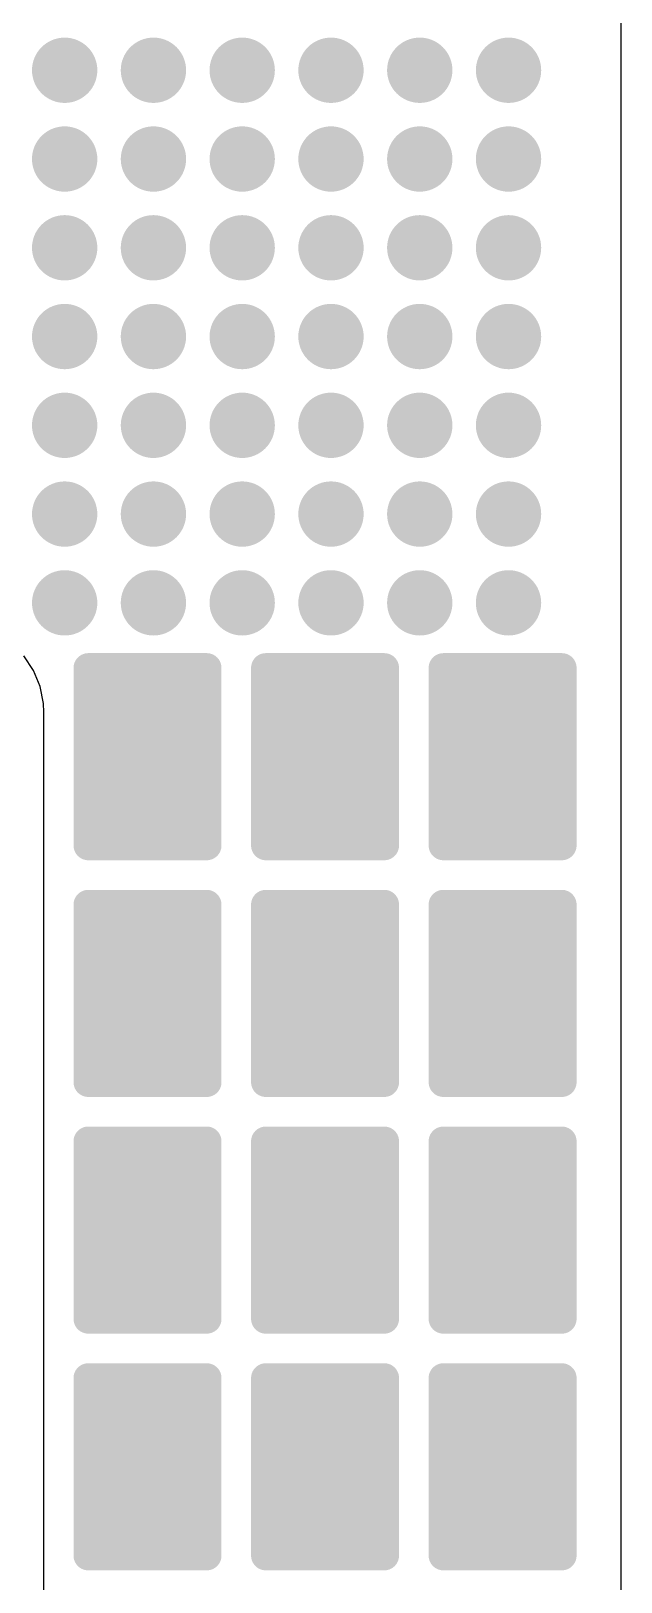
# Model space of a CAD drawing. Header units: millimetres. Extents: x 25 to 183, y 185 to 406.
# Drawn here: x 90.93 to 100.9, y 221.95 to 248.16 of the extents above; entities that cross this region are included whole.
import ezdxf

# ---------------------------------------------------------------- set-up
doc = ezdxf.new("R2010")
doc.units = ezdxf.units.MM
for name, color, linetype in [('BottomLayer', 5, 'Continuous'), ('BottomSolder', 6, 'Continuous'), ('MultiLayer', 9, 'Continuous'), ('TopLayer', 1, 'Continuous'), ('TopSolder', 216, 'Continuous'), ('ViaHoleLayer', 16, 'Continuous')]:
    doc.layers.add(name, color=color, linetype=linetype)

msp = doc.modelspace()

# ---------------------------------------------------------------- linework, layer by layer
at = {"layer": 'BottomLayer'}
for p, q in [((100.9, 275.65), (100.9, 238.15)), ((100.9, 238.15), (100.9, 194.4)), ((90.973, 237.357), (90.81, 237.602)), ((91.086, 237.086), (90.973, 237.357)), ((91.143, 236.797), (91.086, 237.086)), ((91.15, 236.65), (91.143, 236.797)), ((91.15, 200.4), (91.15, 236.65))]:
    msp.add_line(p, q, dxfattribs=at)
at = {"layer": 'BottomLayer', "const_width": 0.45}
for points in [[(91.275, 247.5, 1), (91.725, 247.5, 1)], [(92.775, 247.5, 1), (93.225, 247.5, 1)], [(94.275, 247.5, 1), (94.725, 247.5, 1)], [(95.775, 247.5, 1), (96.225, 247.5, 1)], [(97.275, 247.5, 1), (97.725, 247.5, 1)], [(98.775, 247.5, 1), (99.225, 247.5, 1)], [(91.275, 246, 1), (91.725, 246, 1)], [(92.775, 246, 1), (93.225, 246, 1)], [(94.275, 246, 1), (94.725, 246, 1)], [(95.775, 246, 1), (96.225, 246, 1)], [(97.275, 246, 1), (97.725, 246, 1)], [(98.775, 246, 1), (99.225, 246, 1)], [(91.275, 244.5, 1), (91.725, 244.5, 1)], [(92.775, 244.5, 1), (93.225, 244.5, 1)], [(94.275, 244.5, 1), (94.725, 244.5, 1)], [(95.775, 244.5, 1), (96.225, 244.5, 1)], [(97.275, 244.5, 1), (97.725, 244.5, 1)], [(98.775, 244.5, 1), (99.225, 244.5, 1)], [(91.275, 243, 1), (91.725, 243, 1)], [(92.775, 243, 1), (93.225, 243, 1)], [(94.275, 243, 1), (94.725, 243, 1)], [(95.775, 243, 1), (96.225, 243, 1)], [(97.275, 243, 1), (97.725, 243, 1)], [(98.775, 243, 1), (99.225, 243, 1)], [(91.275, 241.5, 1), (91.725, 241.5, 1)], [(92.775, 241.5, 1), (93.225, 241.5, 1)], [(94.275, 241.5, 1), (94.725, 241.5, 1)], [(95.775, 241.5, 1), (96.225, 241.5, 1)], [(97.275, 241.5, 1), (97.725, 241.5, 1)], [(98.775, 241.5, 1), (99.225, 241.5, 1)], [(91.275, 240, 1), (91.725, 240, 1)], [(92.775, 240, 1), (93.225, 240, 1)], [(94.275, 240, 1), (94.725, 240, 1)], [(95.775, 240, 1), (96.225, 240, 1)], [(97.275, 240, 1), (97.725, 240, 1)], [(98.775, 240, 1), (99.225, 240, 1)], [(91.275, 238.5, 1), (91.725, 238.5, 1)], [(92.775, 238.5, 1), (93.225, 238.5, 1)], [(94.275, 238.5, 1), (94.725, 238.5, 1)], [(95.775, 238.5, 1), (96.225, 238.5, 1)], [(97.275, 238.5, 1), (97.725, 238.5, 1)], [(98.775, 238.5, 1), (99.225, 238.5, 1)]]:
    msp.add_lwpolyline(points, format="xyb", close=True, dxfattribs=at)
at = {"layer": 'BottomSolder'}
for points, const_width in [([(91.224, 247.5, 1), (91.776, 247.5, 1)], 0.552), ([(92.724, 247.5, 1), (93.276, 247.5, 1)], 0.552), ([(94.224, 247.5, 1), (94.776, 247.5, 1)], 0.552), ([(95.724, 247.5, 1), (96.276, 247.5, 1)], 0.552), ([(97.224, 247.5, 1), (97.776, 247.5, 1)], 0.552), ([(98.724, 247.5, 1), (99.276, 247.5, 1)], 0.552), ([(91.224, 246, 1), (91.776, 246, 1)], 0.552), ([(92.724, 246, 1), (93.276, 246, 1)], 0.552), ([(94.224, 246, 1), (94.776, 246, 1)], 0.552), ([(95.724, 246, 1), (96.276, 246, 1)], 0.552), ([(97.224, 246, 1), (97.776, 246, 1)], 0.552), ([(98.724, 246, 1), (99.276, 246, 1)], 0.552), ([(91.224, 244.5, 1), (91.776, 244.5, 1)], 0.552), ([(92.724, 244.5, 1), (93.276, 244.5, 1)], 0.552), ([(94.224, 244.5, 1), (94.776, 244.5, 1)], 0.552), ([(95.724, 244.5, 1), (96.276, 244.5, 1)], 0.552), ([(97.224, 244.5, 1), (97.776, 244.5, 1)], 0.552), ([(98.724, 244.5, 1), (99.276, 244.5, 1)], 0.552), ([(91.224, 243, 1), (91.776, 243, 1)], 0.552), ([(92.724, 243, 1), (93.276, 243, 1)], 0.552), ([(94.224, 243, 1), (94.776, 243, 1)], 0.552), ([(95.724, 243, 1), (96.276, 243, 1)], 0.552), ([(97.224, 243, 1), (97.776, 243, 1)], 0.552), ([(98.724, 243, 1), (99.276, 243, 1)], 0.552), ([(91.224, 241.5, 1), (91.776, 241.5, 1)], 0.552), ([(92.724, 241.5, 1), (93.276, 241.5, 1)], 0.552), ([(94.224, 241.5, 1), (94.776, 241.5, 1)], 0.552), ([(95.724, 241.5, 1), (96.276, 241.5, 1)], 0.552), ([(97.224, 241.5, 1), (97.776, 241.5, 1)], 0.552), ([(98.724, 241.5, 1), (99.276, 241.5, 1)], 0.552), ([(91.224, 240, 1), (91.776, 240, 1)], 0.552), ([(92.724, 240, 1), (93.276, 240, 1)], 0.552), ([(94.224, 240, 1), (94.776, 240, 1)], 0.552), ([(95.724, 240, 1), (96.276, 240, 1)], 0.552), ([(97.224, 240, 1), (97.776, 240, 1)], 0.552), ([(98.724, 240, 1), (99.276, 240, 1)], 0.552), ([(91.224, 238.5, 1), (91.776, 238.5, 1)], 0.552), ([(92.724, 238.5, 1), (93.276, 238.5, 1)], 0.552), ([(94.224, 238.5, 1), (94.776, 238.5, 1)], 0.552), ([(95.724, 238.5, 1), (96.276, 238.5, 1)], 0.552), ([(97.224, 238.5, 1), (97.776, 238.5, 1)], 0.552), ([(98.724, 238.5, 1), (99.276, 238.5, 1)], 0.552), ([(91.775, 237.4, 1), (92.025, 237.4, 1)], 0.25), ([(93.775, 237.4, 1), (94.025, 237.4, 1)], 0.25), ([(94.775, 237.4, 1), (95.025, 237.4, 1)], 0.25), ([(96.775, 237.4, 1), (97.025, 237.4, 1)], 0.25), ([(97.775, 237.4, 1), (98.025, 237.4, 1)], 0.25), ([(99.775, 237.4, 1), (100.025, 237.4, 1)], 0.25), ([(91.775, 234.4, 1), (92.025, 234.4, 1)], 0.25), ([(93.775, 234.4, 1), (94.025, 234.4, 1)], 0.25), ([(94.775, 234.4, 1), (95.025, 234.4, 1)], 0.25), ([(96.775, 234.4, 1), (97.025, 234.4, 1)], 0.25), ([(97.775, 234.4, 1), (98.025, 234.4, 1)], 0.25), ([(99.775, 234.4, 1), (100.025, 234.4, 1)], 0.25), ([(91.775, 233.4, 1), (92.025, 233.4, 1)], 0.25), ([(93.775, 233.4, 1), (94.025, 233.4, 1)], 0.25), ([(94.775, 233.4, 1), (95.025, 233.4, 1)], 0.25), ([(96.775, 233.4, 1), (97.025, 233.4, 1)], 0.25), ([(97.775, 233.4, 1), (98.025, 233.4, 1)], 0.25), ([(99.775, 233.4, 1), (100.025, 233.4, 1)], 0.25), ([(91.775, 230.4, 1), (92.025, 230.4, 1)], 0.25), ([(93.775, 230.4, 1), (94.025, 230.4, 1)], 0.25), ([(94.775, 230.4, 1), (95.025, 230.4, 1)], 0.25), ([(96.775, 230.4, 1), (97.025, 230.4, 1)], 0.25), ([(97.775, 230.4, 1), (98.025, 230.4, 1)], 0.25), ([(99.775, 230.4, 1), (100.025, 230.4, 1)], 0.25), ([(91.775, 229.4, 1), (92.025, 229.4, 1)], 0.25), ([(93.775, 229.4, 1), (94.025, 229.4, 1)], 0.25), ([(94.775, 229.4, 1), (95.025, 229.4, 1)], 0.25), ([(96.775, 229.4, 1), (97.025, 229.4, 1)], 0.25), ([(97.775, 229.4, 1), (98.025, 229.4, 1)], 0.25), ([(99.775, 229.4, 1), (100.025, 229.4, 1)], 0.25), ([(91.775, 226.4, 1), (92.025, 226.4, 1)], 0.25), ([(93.775, 226.4, 1), (94.025, 226.4, 1)], 0.25), ([(94.775, 226.4, 1), (95.025, 226.4, 1)], 0.25), ([(96.775, 226.4, 1), (97.025, 226.4, 1)], 0.25), ([(97.775, 226.4, 1), (98.025, 226.4, 1)], 0.25), ([(99.775, 226.4, 1), (100.025, 226.4, 1)], 0.25), ([(91.775, 225.4, 1), (92.025, 225.4, 1)], 0.25), ([(93.775, 225.4, 1), (94.025, 225.4, 1)], 0.25), ([(94.775, 225.4, 1), (95.025, 225.4, 1)], 0.25), ([(96.775, 225.4, 1), (97.025, 225.4, 1)], 0.25), ([(97.775, 225.4, 1), (98.025, 225.4, 1)], 0.25), ([(99.775, 225.4, 1), (100.025, 225.4, 1)], 0.25), ([(91.775, 222.4, 1), (92.025, 222.4, 1)], 0.25), ([(93.775, 222.4, 1), (94.025, 222.4, 1)], 0.25), ([(94.775, 222.4, 1), (95.025, 222.4, 1)], 0.25), ([(96.775, 222.4, 1), (97.025, 222.4, 1)], 0.25), ([(97.775, 222.4, 1), (98.025, 222.4, 1)], 0.25), ([(99.775, 222.4, 1), (100.025, 222.4, 1)], 0.25)]:
    msp.add_lwpolyline(points, format="xyb", close=True, dxfattribs=dict(at, const_width=const_width))
for points in [[(93.9, 234.15), (93.9, 237.65), (91.9, 234.15), (91.9, 237.65)], [(96.9, 234.15), (96.9, 237.65), (94.9, 234.15), (94.9, 237.65)], [(99.9, 234.15), (99.9, 237.65), (97.9, 234.15), (97.9, 237.65)], [(94.15, 234.4), (94.15, 237.4), (91.65, 234.4), (91.65, 237.4)], [(97.15, 234.4), (97.15, 237.4), (94.65, 234.4), (94.65, 237.4)], [(100.15, 234.4), (100.15, 237.4), (97.65, 234.4), (97.65, 237.4)], [(93.9, 230.15), (93.9, 233.65), (91.9, 230.15), (91.9, 233.65)], [(96.9, 230.15), (96.9, 233.65), (94.9, 230.15), (94.9, 233.65)], [(99.9, 230.15), (99.9, 233.65), (97.9, 230.15), (97.9, 233.65)], [(94.15, 230.4), (94.15, 233.4), (91.65, 230.4), (91.65, 233.4)], [(97.15, 230.4), (97.15, 233.4), (94.65, 230.4), (94.65, 233.4)], [(100.15, 230.4), (100.15, 233.4), (97.65, 230.4), (97.65, 233.4)], [(93.9, 226.15), (93.9, 229.65), (91.9, 226.15), (91.9, 229.65)], [(96.9, 226.15), (96.9, 229.65), (94.9, 226.15), (94.9, 229.65)], [(99.9, 226.15), (99.9, 229.65), (97.9, 226.15), (97.9, 229.65)], [(94.15, 226.4), (94.15, 229.4), (91.65, 226.4), (91.65, 229.4)], [(97.15, 226.4), (97.15, 229.4), (94.65, 226.4), (94.65, 229.4)], [(100.15, 226.4), (100.15, 229.4), (97.65, 226.4), (97.65, 229.4)], [(93.9, 222.15), (93.9, 225.65), (91.9, 222.15), (91.9, 225.65)], [(96.9, 222.15), (96.9, 225.65), (94.9, 222.15), (94.9, 225.65)], [(99.9, 222.15), (99.9, 225.65), (97.9, 222.15), (97.9, 225.65)], [(94.15, 222.4), (94.15, 225.4), (91.65, 222.4), (91.65, 225.4)], [(97.15, 222.4), (97.15, 225.4), (94.65, 222.4), (94.65, 225.4)], [(100.15, 222.4), (100.15, 225.4), (97.65, 222.4), (97.65, 225.4)]]:
    msp.add_solid(points, dxfattribs=at)
at = {"layer": 'MultiLayer', "const_width": 0.45}
for points in [[(91.275, 247.5, 1), (91.725, 247.5, 1)], [(92.775, 247.5, 1), (93.225, 247.5, 1)], [(94.275, 247.5, 1), (94.725, 247.5, 1)], [(95.775, 247.5, 1), (96.225, 247.5, 1)], [(97.275, 247.5, 1), (97.725, 247.5, 1)], [(98.775, 247.5, 1), (99.225, 247.5, 1)], [(91.275, 246, 1), (91.725, 246, 1)], [(92.775, 246, 1), (93.225, 246, 1)], [(94.275, 246, 1), (94.725, 246, 1)], [(95.775, 246, 1), (96.225, 246, 1)], [(97.275, 246, 1), (97.725, 246, 1)], [(98.775, 246, 1), (99.225, 246, 1)], [(91.275, 244.5, 1), (91.725, 244.5, 1)], [(92.775, 244.5, 1), (93.225, 244.5, 1)], [(94.275, 244.5, 1), (94.725, 244.5, 1)], [(95.775, 244.5, 1), (96.225, 244.5, 1)], [(97.275, 244.5, 1), (97.725, 244.5, 1)], [(98.775, 244.5, 1), (99.225, 244.5, 1)], [(91.275, 243, 1), (91.725, 243, 1)], [(92.775, 243, 1), (93.225, 243, 1)], [(94.275, 243, 1), (94.725, 243, 1)], [(95.775, 243, 1), (96.225, 243, 1)], [(97.275, 243, 1), (97.725, 243, 1)], [(98.775, 243, 1), (99.225, 243, 1)], [(91.275, 241.5, 1), (91.725, 241.5, 1)], [(92.775, 241.5, 1), (93.225, 241.5, 1)], [(94.275, 241.5, 1), (94.725, 241.5, 1)], [(95.775, 241.5, 1), (96.225, 241.5, 1)], [(97.275, 241.5, 1), (97.725, 241.5, 1)], [(98.775, 241.5, 1), (99.225, 241.5, 1)], [(91.275, 240, 1), (91.725, 240, 1)], [(92.775, 240, 1), (93.225, 240, 1)], [(94.275, 240, 1), (94.725, 240, 1)], [(95.775, 240, 1), (96.225, 240, 1)], [(97.275, 240, 1), (97.725, 240, 1)], [(98.775, 240, 1), (99.225, 240, 1)], [(91.275, 238.5, 1), (91.725, 238.5, 1)], [(92.775, 238.5, 1), (93.225, 238.5, 1)], [(94.275, 238.5, 1), (94.725, 238.5, 1)], [(95.775, 238.5, 1), (96.225, 238.5, 1)], [(97.275, 238.5, 1), (97.725, 238.5, 1)], [(98.775, 238.5, 1), (99.225, 238.5, 1)]]:
    msp.add_lwpolyline(points, format="xyb", close=True, dxfattribs=at)
at = {"layer": 'TopLayer'}
for p, q in [((100.9, 251.4), (100.9, 238.15)), ((100.9, 238.15), (100.9, 209.9))]:
    msp.add_line(p, q, dxfattribs=at)
at = {"layer": 'TopLayer', "const_width": 0.45}
for points in [[(91.275, 247.5, 1), (91.725, 247.5, 1)], [(92.775, 247.5, 1), (93.225, 247.5, 1)], [(94.275, 247.5, 1), (94.725, 247.5, 1)], [(95.775, 247.5, 1), (96.225, 247.5, 1)], [(97.275, 247.5, 1), (97.725, 247.5, 1)], [(98.775, 247.5, 1), (99.225, 247.5, 1)], [(91.275, 246, 1), (91.725, 246, 1)], [(92.775, 246, 1), (93.225, 246, 1)], [(94.275, 246, 1), (94.725, 246, 1)], [(95.775, 246, 1), (96.225, 246, 1)], [(97.275, 246, 1), (97.725, 246, 1)], [(98.775, 246, 1), (99.225, 246, 1)], [(91.275, 244.5, 1), (91.725, 244.5, 1)], [(92.775, 244.5, 1), (93.225, 244.5, 1)], [(94.275, 244.5, 1), (94.725, 244.5, 1)], [(95.775, 244.5, 1), (96.225, 244.5, 1)], [(97.275, 244.5, 1), (97.725, 244.5, 1)], [(98.775, 244.5, 1), (99.225, 244.5, 1)], [(91.275, 243, 1), (91.725, 243, 1)], [(92.775, 243, 1), (93.225, 243, 1)], [(94.275, 243, 1), (94.725, 243, 1)], [(95.775, 243, 1), (96.225, 243, 1)], [(97.275, 243, 1), (97.725, 243, 1)], [(98.775, 243, 1), (99.225, 243, 1)], [(91.275, 241.5, 1), (91.725, 241.5, 1)], [(92.775, 241.5, 1), (93.225, 241.5, 1)], [(94.275, 241.5, 1), (94.725, 241.5, 1)], [(95.775, 241.5, 1), (96.225, 241.5, 1)], [(97.275, 241.5, 1), (97.725, 241.5, 1)], [(98.775, 241.5, 1), (99.225, 241.5, 1)], [(91.275, 240, 1), (91.725, 240, 1)], [(92.775, 240, 1), (93.225, 240, 1)], [(94.275, 240, 1), (94.725, 240, 1)], [(95.775, 240, 1), (96.225, 240, 1)], [(97.275, 240, 1), (97.725, 240, 1)], [(98.775, 240, 1), (99.225, 240, 1)], [(91.275, 238.5, 1), (91.725, 238.5, 1)], [(92.775, 238.5, 1), (93.225, 238.5, 1)], [(94.275, 238.5, 1), (94.725, 238.5, 1)], [(95.775, 238.5, 1), (96.225, 238.5, 1)], [(97.275, 238.5, 1), (97.725, 238.5, 1)], [(98.775, 238.5, 1), (99.225, 238.5, 1)]]:
    msp.add_lwpolyline(points, format="xyb", close=True, dxfattribs=at)
at = {"layer": 'TopSolder', "const_width": 0.552}
for points in [[(91.224, 247.5, 1), (91.776, 247.5, 1)], [(92.724, 247.5, 1), (93.276, 247.5, 1)], [(94.224, 247.5, 1), (94.776, 247.5, 1)], [(95.724, 247.5, 1), (96.276, 247.5, 1)], [(97.224, 247.5, 1), (97.776, 247.5, 1)], [(98.724, 247.5, 1), (99.276, 247.5, 1)], [(91.224, 246, 1), (91.776, 246, 1)], [(92.724, 246, 1), (93.276, 246, 1)], [(94.224, 246, 1), (94.776, 246, 1)], [(95.724, 246, 1), (96.276, 246, 1)], [(97.224, 246, 1), (97.776, 246, 1)], [(98.724, 246, 1), (99.276, 246, 1)], [(91.224, 244.5, 1), (91.776, 244.5, 1)], [(92.724, 244.5, 1), (93.276, 244.5, 1)], [(94.224, 244.5, 1), (94.776, 244.5, 1)], [(95.724, 244.5, 1), (96.276, 244.5, 1)], [(97.224, 244.5, 1), (97.776, 244.5, 1)], [(98.724, 244.5, 1), (99.276, 244.5, 1)], [(91.224, 243, 1), (91.776, 243, 1)], [(92.724, 243, 1), (93.276, 243, 1)], [(94.224, 243, 1), (94.776, 243, 1)], [(95.724, 243, 1), (96.276, 243, 1)], [(97.224, 243, 1), (97.776, 243, 1)], [(98.724, 243, 1), (99.276, 243, 1)], [(91.224, 241.5, 1), (91.776, 241.5, 1)], [(92.724, 241.5, 1), (93.276, 241.5, 1)], [(94.224, 241.5, 1), (94.776, 241.5, 1)], [(95.724, 241.5, 1), (96.276, 241.5, 1)], [(97.224, 241.5, 1), (97.776, 241.5, 1)], [(98.724, 241.5, 1), (99.276, 241.5, 1)], [(91.224, 240, 1), (91.776, 240, 1)], [(92.724, 240, 1), (93.276, 240, 1)], [(94.224, 240, 1), (94.776, 240, 1)], [(95.724, 240, 1), (96.276, 240, 1)], [(97.224, 240, 1), (97.776, 240, 1)], [(98.724, 240, 1), (99.276, 240, 1)], [(91.224, 238.5, 1), (91.776, 238.5, 1)], [(92.724, 238.5, 1), (93.276, 238.5, 1)], [(94.224, 238.5, 1), (94.776, 238.5, 1)], [(95.724, 238.5, 1), (96.276, 238.5, 1)], [(97.224, 238.5, 1), (97.776, 238.5, 1)], [(98.724, 238.5, 1), (99.276, 238.5, 1)]]:
    msp.add_lwpolyline(points, format="xyb", close=True, dxfattribs=at)
at = {"layer": 'ViaHoleLayer', "const_width": 0.25}
for points in [[(91.375, 247.5, 1), (91.625, 247.5, 1)], [(92.875, 247.5, 1), (93.125, 247.5, 1)], [(94.375, 247.5, 1), (94.625, 247.5, 1)], [(95.875, 247.5, 1), (96.125, 247.5, 1)], [(97.375, 247.5, 1), (97.625, 247.5, 1)], [(98.875, 247.5, 1), (99.125, 247.5, 1)], [(91.375, 246, 1), (91.625, 246, 1)], [(92.875, 246, 1), (93.125, 246, 1)], [(94.375, 246, 1), (94.625, 246, 1)], [(95.875, 246, 1), (96.125, 246, 1)], [(97.375, 246, 1), (97.625, 246, 1)], [(98.875, 246, 1), (99.125, 246, 1)], [(91.375, 244.5, 1), (91.625, 244.5, 1)], [(92.875, 244.5, 1), (93.125, 244.5, 1)], [(94.375, 244.5, 1), (94.625, 244.5, 1)], [(95.875, 244.5, 1), (96.125, 244.5, 1)], [(97.375, 244.5, 1), (97.625, 244.5, 1)], [(98.875, 244.5, 1), (99.125, 244.5, 1)], [(91.375, 243, 1), (91.625, 243, 1)], [(92.875, 243, 1), (93.125, 243, 1)], [(94.375, 243, 1), (94.625, 243, 1)], [(95.875, 243, 1), (96.125, 243, 1)], [(97.375, 243, 1), (97.625, 243, 1)], [(98.875, 243, 1), (99.125, 243, 1)], [(91.375, 241.5, 1), (91.625, 241.5, 1)], [(92.875, 241.5, 1), (93.125, 241.5, 1)], [(94.375, 241.5, 1), (94.625, 241.5, 1)], [(95.875, 241.5, 1), (96.125, 241.5, 1)], [(97.375, 241.5, 1), (97.625, 241.5, 1)], [(98.875, 241.5, 1), (99.125, 241.5, 1)], [(91.375, 240, 1), (91.625, 240, 1)], [(92.875, 240, 1), (93.125, 240, 1)], [(94.375, 240, 1), (94.625, 240, 1)], [(95.875, 240, 1), (96.125, 240, 1)], [(97.375, 240, 1), (97.625, 240, 1)], [(98.875, 240, 1), (99.125, 240, 1)], [(91.375, 238.5, 1), (91.625, 238.5, 1)], [(92.875, 238.5, 1), (93.125, 238.5, 1)], [(94.375, 238.5, 1), (94.625, 238.5, 1)], [(95.875, 238.5, 1), (96.125, 238.5, 1)], [(97.375, 238.5, 1), (97.625, 238.5, 1)], [(98.875, 238.5, 1), (99.125, 238.5, 1)]]:
    msp.add_lwpolyline(points, format="xyb", close=True, dxfattribs=at)

doc.saveas('drawing.dxf')
